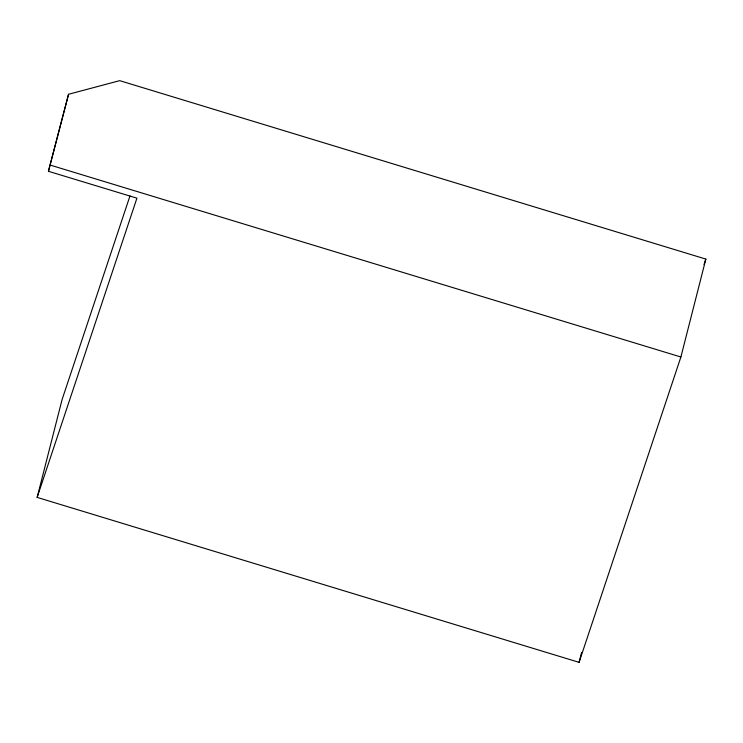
<?xml version="1.0" encoding="UTF-8"?>
<svg xmlns="http://www.w3.org/2000/svg" width="743" height="743" viewBox="0 0 743 743"><rect width="100%" height="100%" fill="white"/><g stroke="black" fill="none" stroke-linecap="round" stroke-linejoin="round"><path stroke-width="1.11" d="M37.15 497.392L136.926 198.167L48.434 171.289L68.551 94.268L119.697 80.653L705.85 259.093L680.894 357.002L579.076 662.347L37.15 497.392L62.106 399.493L129.969 195.976M48.434 171.289L68.551 94.268M579.076 662.347L581.63 652.335M704.02 264.592L705.85 259.093M50.478 165.169L680.894 357.002"/></g></svg>
